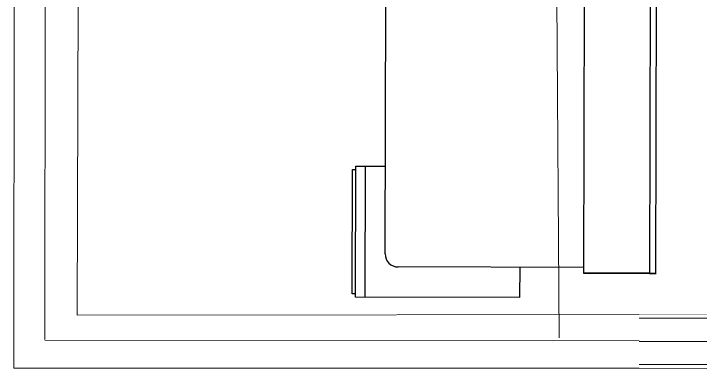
# Model space of a CAD drawing. Header units: inches. Extents: x 164.3 to 247.9, y 15.6 to 56.7.
# Drawn here: x 209.254 to 210.895, y 37.212 to 38.061 of the extents above; entities that cross this region are included whole.
import ezdxf

# ---------------------------------------------------------------- set-up
doc = ezdxf.new("R2010")
doc.units = ezdxf.units.IN
doc.header["$MEASUREMENT"] = 0
doc.set_wipeout_variables(frame=1)
doc.layers.get('0').update_dxf_attribs({"lineweight": 0})
for name, color, linetype, lineweight in [('WALL 1 100', 250, 'Continuous', 9), ('окно', 7, 'Continuous', 9), ('провода', 1, 'Continuous', 5)]:
    doc.layers.add(name, color=color, linetype=linetype, lineweight=lineweight)

# ---------------------------------------------------------------- blocks, each defined once
blk = doc.blocks.new('*U37')
blk.add_wipeout([(-69.25, 69.81), (69.25, 69.81), (69.25, -5), (-69.25, -5)]).dxf.layer = 'окно'
at = {"layer": 'окно'}
for p, q in [((-69.25, 64.81), (69.25, 64.81)), ((-69.25, 32.41), (69.25, 32.41)), ((-69.25, 0), (69.25, 0))]:
    blk.add_line(p, q, dxfattribs=at)

msp = doc.modelspace()

# ---------------------------------------------------------------- linework, layer by layer
at = {"color": 7, "linetype": 'ByBlock', "lineweight": -2}
for p, q in [((210.1414, 37.4862), (210.1443, 38.679)), ((210.6163, 37.4395), (210.6182, 38.2242)), ((210.7751, 38.2238), (210.7732, 37.4391)), ((210.7889, 37.4391), (210.7908, 38.2238)), ((210.0706, 37.3822), (210.0713, 37.6961)), ((210.0713, 37.6961), (210.1419, 37.6959)), ((210.0941, 37.3822), (210.0949, 37.6961)), ((210.0627, 37.3901), (210.0635, 37.6883)), ((210.0635, 37.6883), (210.0713, 37.6883)), ((210.6163, 37.4537), (210.1727, 37.4547)), ((210.4631, 37.454), (210.4629, 37.3813)), ((210.7733, 37.4396), (210.6163, 37.4399)), ((210.7732, 37.4391), (210.6163, 37.4395)), ((210.7735, 37.4398), (210.6166, 37.4402)), ((210.7732, 37.4391), (210.7889, 37.4391)), ((210.7733, 37.4396), (210.789, 37.4395)), ((210.7735, 37.4398), (210.7892, 37.4398)), ((210.0706, 37.3901), (210.0627, 37.3901)), ((210.0706, 37.3822), (210.0706, 37.3901)), ((210.4629, 37.3813), (210.0706, 37.3822))]:
    msp.add_line(p, q, dxfattribs=at)
msp.add_arc((210.1728, 37.4861), 0.0314, 179.8612, 269.8612, dxfattribs=at)
at = {"layer": 'WALL 1 100', "color": 0}
for p, q in [((209.2601, 45.4332), (209.254, 37.2127)), ((209.4175, 41.1548), (209.4052, 37.3391)), ((228.126, 37.3598), (209.4053, 37.3395)), ((228.1228, 37.2123), (209.2538, 37.2123))]:
    msp.add_line(p, q, dxfattribs=at)
at = {"layer": 'провода', "color": 1}
for p, q in [((209.3282, 37.2814), (209.3304, 41.3011)), ((210.5575, 37.2852), (210.5516, 38.1819)), ((209.328, 37.2793), (220.7683, 37.277))]:
    msp.add_line(p, q, dxfattribs=at)

# ---------------------------------------------------------------- next in the draw order: block references
at = {"layer": 'провода', "color": 7, "linetype": 'ByBlock', "lineweight": 0, "xscale": 0.001706489199781909, "yscale": 0.001706489199781909, "zscale": 0.001706489199781909}
msp.add_blockref('*U37', (210.8669, 37.2214), dxfattribs=at)

doc.saveas('drawing.dxf')
